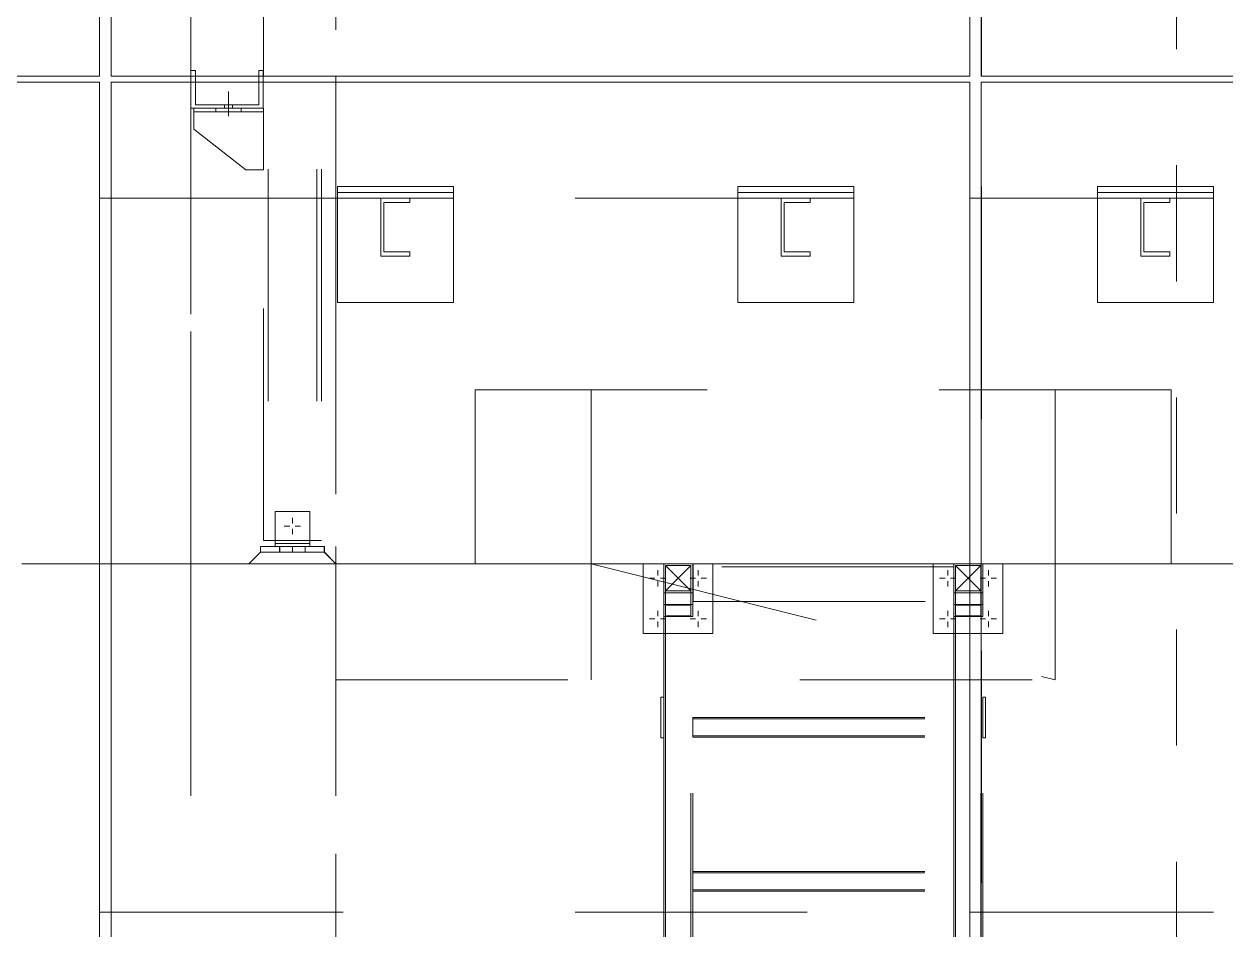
# Model space of a CAD drawing. Header units: millimetres. Extents: x 652937 to 1670132, y 1473552 to 2851037.
# Drawn here: x 663594.993 to 663597.065, y 1524532.889 to 1524534.45 of the extents above; entities that cross this region are included whole.
import ezdxf

# ---------------------------------------------------------------- set-up
doc = ezdxf.new("R2010")
doc.units = ezdxf.units.MM
for name, pattern in [('XKITLINE00', [0]), ('XKITLINE01', [4, 1, -1, 1, -1]), ('XKITLINE02', [4, 2, -2])]:
    doc.linetypes.add(name, pattern=pattern)
for name, color, linetype, lineweight in [('Bolt', 7, 'Continuous', 0), ('Part', 7, 'Continuous', 0), ('S-GRID', 7, 'Continuous', 9)]:
    doc.layers.add(name, color=color, linetype=linetype, lineweight=lineweight)

# ---------------------------------------------------------------- blocks, each defined once
blk = doc.blocks.new('*A39394463')
at = {"layer": 'S-GRID', "color": 7, "linetype": 'XKITLINE01', "lineweight": 0}
blk.add_line((-30.905117, -83.220099), (129.806536, -83.220099), dxfattribs=at)
blk = doc.blocks.new('*A39884512')
at = {"layer": 'Part', "color": 7, "linetype": 'XKITLINE02', "lineweight": 0}
for p, q in [((52.551909, -78.970099), (52.552376, -78.970099)), ((52.591909, -78.970099), (52.551909, -78.970099)), ((52.551909, -78.970099), (52.551909, -79.295099)), ((52.591909, -78.970099), (52.592376, -78.970099)), ((52.591909, -79.265099), (52.591909, -78.970099)), ((53.136909, -78.970099), (53.137376, -78.970099)), ((53.176909, -78.970099), (53.136909, -78.970099)), ((53.136909, -78.970099), (53.136909, -79.265099)), ((53.176909, -78.970099), (53.177376, -78.970099)), ((53.176909, -79.295099), (53.176909, -78.970099)), ((52.551909, -79.295099), (52.552376, -79.295099)), ((52.551909, -79.295099), (53.176909, -79.295099)), ((52.591909, -79.265099), (52.592376, -79.265099)), ((53.136909, -79.265099), (52.591909, -79.265099)), ((53.136909, -79.265099), (53.137376, -79.265099)), ((53.176909, -79.295099), (53.177376, -79.295099))]:
    blk.add_line(p, q, dxfattribs=at)
blk = doc.blocks.new('*A39984522')
at = {"layer": 'Part', "color": 7, "linetype": 'XKITLINE02', "lineweight": 0}
for p, q in [((59.127844, -83.570103), (59.127794, -83.673653)), ((59.127844, -99.195099), (59.127844, -83.570103)), ((59.377844, -83.570103), (59.127844, -83.570103)), ((59.143798, -83.667025), (59.143841, -83.576731)), ((59.143841, -99.195099), (59.143841, -83.576731)), ((59.143841, -83.576731), (59.361841, -83.576731)), ((59.361841, -83.576731), (59.361798, -83.667025)), ((59.361841, -99.195099), (59.361841, -83.576731)), ((59.377794, -83.673653), (59.377844, -83.570103)), ((59.377844, -99.195099), (59.377844, -83.570103)), ((59.127794, -83.673653), (59.127794, -99.195099)), ((59.127794, -83.673653), (59.377794, -83.673653)), ((59.143798, -83.667025), (59.143798, -99.195099)), ((59.361798, -83.667025), (59.143798, -83.667025)), ((59.361798, -99.195099), (59.361798, -83.667025)), ((59.377794, -99.195099), (59.377794, -83.673653))]:
    blk.add_line(p, q, dxfattribs=at)
blk = doc.blocks.new('*A39994523')
at = {"layer": 'Part', "color": 7, "linetype": 'XKITLINE02', "lineweight": 0}
for p, q in [((56.627844, -83.570103), (56.627794, -83.673653)), ((56.627844, -99.195099), (56.627844, -83.570103)), ((56.877844, -83.570103), (56.627844, -83.570103)), ((56.643798, -83.667025), (56.643841, -83.576731)), ((56.643841, -99.195099), (56.643841, -83.576731)), ((56.643841, -83.576731), (56.861841, -83.576731)), ((56.861841, -83.576731), (56.861798, -83.667025)), ((56.861841, -99.195099), (56.861841, -83.576731)), ((56.877794, -83.673653), (56.877844, -83.570103)), ((56.877844, -99.195099), (56.877844, -83.570103)), ((56.627794, -83.673653), (56.627794, -99.195099)), ((56.627794, -83.673653), (56.877794, -83.673653)), ((56.643798, -83.667025), (56.643798, -99.195099)), ((56.861798, -83.667025), (56.643798, -83.667025)), ((56.861798, -99.195099), (56.861798, -83.667025)), ((56.877794, -99.195099), (56.877794, -83.673653))]:
    blk.add_line(p, q, dxfattribs=at)
blk = doc.blocks.new('*A40014525')
at = {"layer": 'Part', "color": 7, "linetype": 'XKITLINE02', "lineweight": 0}
for p, q in [((53.802292, -83.220099), (52.551891, -83.220099)), ((52.551891, -83.220099), (52.551891, -93.970099)), ((52.552292, -83.220099), (52.552292, -99.720099)), ((53.801891, -83.220099), (53.801891, -93.970099)), ((53.802292, -99.720099), (53.802292, -83.220099))]:
    blk.add_line(p, q, dxfattribs=at)
blk = doc.blocks.new('*A40284552')
at = {"layer": 'S-GRID', "color": 7, "linetype": 'XKITLINE01', "lineweight": 0}
blk.add_line((61.04689, -148.786781), (61.04689, -44.620099), dxfattribs=at)
blk = doc.blocks.new('*A40314555')
at = {"layer": 'Part', "color": 7, "linetype": 'XKITLINE00', "lineweight": 0}
for p, q in [((51.765166, -79.020099), (51.765166, -62.370099)), ((51.765316, -62.370099), (51.765316, -79.020099)), ((51.765166, -79.020099), (44.365166, -79.020099)), ((51.765316, -79.020099), (51.765166, -79.020099)), ((51.765316, -79.070099), (44.365166, -79.070099)), ((51.765166, -79.070099), (51.765316, -79.070099)), ((51.765166, -93.970099), (51.765166, -79.070099)), ((51.765316, -79.070099), (51.765316, -93.970099))]:
    blk.add_line(p, q, dxfattribs=at)
at = {"layer": 'Part', "color": 7, "linetype": 'XKITLINE02', "lineweight": 0}
blk.add_line((51.765166, -79.020099), (51.765316, -79.020099), dxfattribs=at)
blk = doc.blocks.new('*A40324556')
at = {"layer": 'Part', "color": 7, "linetype": 'XKITLINE00', "lineweight": 0}
for p, q in [((51.865166, -79.020099), (51.865166, -62.370099)), ((59.265166, -79.020099), (59.265166, -62.370099)), ((59.265316, -62.370099), (59.265316, -79.020099)), ((59.265166, -79.020099), (51.865166, -79.020099)), ((59.265316, -79.020099), (59.265166, -79.020099)), ((59.265316, -79.070099), (51.865166, -79.070099)), ((51.865166, -93.970099), (51.865166, -79.070099)), ((59.265166, -79.070099), (59.265316, -79.070099)), ((59.265166, -93.970099), (59.265166, -79.070099)), ((59.265316, -79.070099), (59.265316, -93.970099))]:
    blk.add_line(p, q, dxfattribs=at)
at = {"layer": 'Part', "color": 7, "linetype": 'XKITLINE02', "lineweight": 0}
for p, q in [((51.865316, -79.020099), (51.865316, -62.370099)), ((59.265166, -79.020099), (59.265316, -79.020099)), ((51.865316, -93.970099), (51.865316, -79.070099))]:
    blk.add_line(p, q, dxfattribs=at)
blk = doc.blocks.new('*A40344558')
at = {"layer": 'Part', "color": 7, "linetype": 'XKITLINE00', "lineweight": 0}
for p, q in [((59.365186, -62.370099), (59.365186, -79.020099)), ((66.765186, -79.020099), (59.365186, -79.020099)), ((59.365186, -79.070099), (66.765337, -79.070099)), ((59.365186, -93.970099), (59.365186, -79.070099))]:
    blk.add_line(p, q, dxfattribs=at)
at = {"layer": 'Part', "color": 7, "linetype": 'XKITLINE02', "lineweight": 0}
for p, q in [((59.365337, -79.020099), (59.365337, -62.370099)), ((59.365337, -79.070099), (59.365186, -79.070099)), ((59.365337, -93.970099), (59.365337, -79.070099))]:
    blk.add_line(p, q, dxfattribs=at)
blk = doc.blocks.new('*A44765000')
at = {"layer": 'Part', "color": 7, "linetype": 'XKITLINE02', "lineweight": 0}
for p, q in [((44.365166, -83.220099), (51.765341, -83.220099)), ((51.865166, -83.220099), (59.265341, -83.220099)), ((59.365186, -83.220099), (66.765362, -83.220099)), ((44.365166, -86.220099), (51.765341, -86.220099)), ((51.865166, -86.220099), (59.265341, -86.220099)), ((59.365186, -86.220099), (66.765362, -86.220099))]:
    blk.add_line(p, q, dxfattribs=at)
at = {"layer": 'Part', "color": 7, "linetype": 'XKITLINE00', "lineweight": 0}
for p, q in [((51.765341, -83.220099), (51.865166, -83.220099)), ((59.265341, -83.220099), (59.365186, -83.220099)), ((51.765341, -86.220099), (51.865166, -86.220099)), ((59.265341, -86.220099), (59.365186, -86.220099))]:
    blk.add_line(p, q, dxfattribs=at)
blk = doc.blocks.new('*A44795003')
at = {"layer": 'Part', "color": 7, "linetype": 'XKITLINE02', "lineweight": 0}
for p, q in [((44.365166, -80.070099), (51.765341, -80.070099)), ((51.865166, -80.070099), (59.265341, -80.070099)), ((59.365186, -80.070099), (66.765362, -80.070099))]:
    blk.add_line(p, q, dxfattribs=at)
at = {"layer": 'Part', "color": 7, "linetype": 'XKITLINE00', "lineweight": 0}
for p, q in [((51.765341, -80.070099), (51.865166, -80.070099)), ((59.265341, -80.070099), (59.365186, -80.070099))]:
    blk.add_line(p, q, dxfattribs=at)
blk = doc.blocks.new('*A44825006')
at = {"layer": 'Part', "color": 7, "linetype": 'XKITLINE02', "lineweight": 0}
for p, q in [((53.177268, -79.295099), (52.577168, -79.295099)), ((52.577168, -79.295099), (52.577168, -79.325099)), ((52.577168, -79.325099), (53.177268, -79.325099)), ((52.577268, -79.295099), (52.577268, -79.325099)), ((53.177168, -79.325099), (53.177168, -79.295099)), ((53.177268, -79.325099), (53.177268, -79.295099))]:
    blk.add_line(p, q, dxfattribs=at)
blk = doc.blocks.new('*A44835007')
at = {"layer": 'Part', "color": 7, "linetype": 'XKITLINE02', "lineweight": 0}
for p, q in [((52.577215, -79.325099), (53.177221, -79.325099)), ((52.577215, -79.475099), (52.577215, -79.325099)), ((52.577221, -79.475099), (52.577221, -79.325099)), ((53.177215, -79.825099), (53.177215, -79.325099)), ((53.177221, -79.325099), (53.177221, -79.825099)), ((52.577221, -79.475099), (52.577215, -79.475099)), ((52.577215, -79.475099), (53.027215, -79.825099)), ((53.027221, -79.825099), (52.577221, -79.475099)), ((53.177221, -79.825099), (53.027215, -79.825099))]:
    blk.add_line(p, q, dxfattribs=at)
blk = doc.blocks.new('*A44845008')
at = {"layer": 'Bolt', "color": 7, "linetype": 'XKITLINE02', "lineweight": 0}
for p, q in [((52.877188, -79.364699), (52.877188, -79.150099)), ((52.877248, -79.364699), (52.877248, -79.150099)), ((52.767181, -79.325099), (52.767181, -79.295099)), ((52.767241, -79.325099), (52.767241, -79.295099)), ((52.842181, -79.295099), (52.842181, -79.265099)), ((52.842241, -79.295099), (52.842241, -79.265099)), ((52.912195, -79.295099), (52.912195, -79.265099)), ((52.912255, -79.295099), (52.912255, -79.265099)), ((52.987195, -79.325099), (52.987195, -79.295099)), ((52.987255, -79.325099), (52.987255, -79.295099))]:
    blk.add_line(p, q, dxfattribs=at)
blk = doc.blocks.new('*A47885312')
at = {"layer": 'Part', "color": 7, "linetype": 'XKITLINE02', "lineweight": 0}
for p, q in [((52.551891, -64.620099), (52.551891, -79.020099)), ((52.552292, -83.220099), (52.552292, -64.620099)), ((53.801891, -64.620099), (53.801891, -79.020099)), ((53.802292, -64.620099), (53.802292, -83.220099)), ((52.551891, -79.070099), (52.551891, -83.220099)), ((53.801891, -79.070099), (53.801891, -83.220099)), ((53.802292, -83.220099), (52.551891, -83.220099)), ((53.801891, -83.220099), (53.802292, -83.220099))]:
    blk.add_line(p, q, dxfattribs=at)
at = {"layer": 'Part', "color": 7, "linetype": 'XKITLINE00', "lineweight": 0}
for p, q in [((52.551891, -79.020099), (52.551891, -79.070099)), ((53.801891, -79.020099), (53.801891, -79.070099))]:
    blk.add_line(p, q, dxfattribs=at)
blk = doc.blocks.new('*A47895313')
at = {"layer": 'Part', "color": 7, "linetype": 'XKITLINE02', "lineweight": 0}
for p, q in [((53.177671, -83.020099), (53.177671, -67.820099)), ((53.177671, -67.820099), (53.177771, -67.820099)), ((53.177671, -67.820099), (53.677771, -67.820099)), ((53.177771, -83.020099), (53.177771, -67.820099)), ((53.217671, -67.820099), (53.217671, -83.020099)), ((53.217718, -67.820099), (53.217718, -83.020099)), ((53.217724, -67.820099), (53.217724, -83.020099)), ((53.217771, -67.820099), (53.217771, -83.020099)), ((53.637671, -67.820099), (53.637671, -83.020099)), ((53.637718, -67.820099), (53.637718, -83.020099)), ((53.637724, -67.820099), (53.637724, -83.020099)), ((53.637771, -67.820099), (53.637771, -83.020099)), ((53.677671, -67.820099), (53.677671, -83.020099)), ((53.677771, -67.820099), (53.677771, -83.020099)), ((53.177771, -83.020099), (53.177671, -83.020099)), ((53.177671, -83.020099), (53.677771, -83.020099))]:
    blk.add_line(p, q, dxfattribs=at)
blk = doc.blocks.new('*A47945318')
at = {"layer": 'Part', "color": 7, "linetype": 'XKITLINE02', "lineweight": 0}
for p, q in [((56.877654, -85.881487), (56.877662, -85.870099)), ((56.877662, -85.870099), (59.127612, -85.870099)), ((56.877662, -85.870099), (56.877671, -85.881487)), ((59.127612, -85.870099), (59.127604, -85.881487)), ((59.127621, -85.881487), (59.127612, -85.870099)), ((56.877645, -85.955099), (56.877648, -85.912599)), ((56.877648, -85.997599), (56.877645, -85.955099)), ((56.877648, -85.912599), (56.877654, -85.881487)), ((56.87765, -85.918349), (56.877648, -85.955099)), ((56.877648, -85.955099), (56.87765, -85.991849)), ((56.877655, -85.891446), (56.87765, -85.918349)), ((56.877662, -85.881599), (56.877655, -85.891446)), ((56.877662, -85.881599), (59.127612, -85.881599)), ((56.87767, -85.891446), (56.877662, -85.881599)), ((56.877675, -85.918349), (56.87767, -85.891446)), ((56.877671, -85.881487), (56.877677, -85.912599)), ((56.877677, -85.955099), (56.877675, -85.918349)), ((56.877675, -85.991849), (56.877677, -85.955099)), ((56.877677, -85.912599), (56.877679, -85.955099)), ((56.877679, -85.955099), (56.877677, -85.997599)), ((59.127598, -85.912599), (59.127595, -85.955099)), ((59.127595, -85.955099), (59.127598, -85.997599)), ((59.127604, -85.881487), (59.127598, -85.912599)), ((59.127598, -85.955099), (59.1276, -85.918349)), ((59.1276, -85.991849), (59.127598, -85.955099)), ((59.1276, -85.918349), (59.127605, -85.891446)), ((59.127605, -85.891446), (59.127612, -85.881599)), ((59.127612, -85.881599), (59.12762, -85.891446)), ((59.12762, -85.891446), (59.127625, -85.918349)), ((59.127627, -85.912599), (59.127621, -85.881487)), ((59.127625, -85.918349), (59.127627, -85.955099)), ((59.127627, -85.955099), (59.127625, -85.991849)), ((59.127629, -85.955099), (59.127627, -85.912599)), ((59.127627, -85.997599), (59.127629, -85.955099)), ((56.877654, -86.028711), (56.877648, -85.997599)), ((56.87765, -85.991849), (56.877655, -86.018752)), ((56.877662, -86.040099), (56.877654, -86.028711)), ((56.877655, -86.018752), (56.877662, -86.028599)), ((56.877662, -86.028599), (56.87767, -86.018752)), ((56.877662, -86.028599), (59.127612, -86.028599)), ((56.877671, -86.028711), (56.877662, -86.040099)), ((56.877662, -86.040099), (59.127612, -86.040099)), ((56.87767, -86.018752), (56.877675, -85.991849)), ((56.877677, -85.997599), (56.877671, -86.028711)), ((59.127598, -85.997599), (59.127604, -86.028711)), ((59.127605, -86.018752), (59.1276, -85.991849)), ((59.127604, -86.028711), (59.127612, -86.040099)), ((59.127612, -86.028599), (59.127605, -86.018752)), ((59.12762, -86.018752), (59.127612, -86.028599)), ((59.127612, -86.040099), (59.127621, -86.028711)), ((59.127625, -85.991849), (59.12762, -86.018752)), ((59.127621, -86.028711), (59.127627, -85.997599))]:
    blk.add_line(p, q, dxfattribs=at)
blk = doc.blocks.new('*A48015325')
at = {"layer": 'Bolt', "color": 7, "linetype": 'XKITLINE00', "lineweight": 0}
for p, q in [((56.575936, -83.275077), (56.575936, -83.321697)), ((56.925936, -83.275077), (56.925936, -83.321697)), ((56.505936, -83.345077), (56.552556, -83.345077)), ((56.575936, -83.415077), (56.575936, -83.368457)), ((56.645936, -83.345077), (56.599316, -83.345077)), ((56.855936, -83.345077), (56.902556, -83.345077)), ((56.925936, -83.415077), (56.925936, -83.368457)), ((56.995936, -83.345077), (56.949316, -83.345077)), ((56.505936, -83.695077), (56.552556, -83.695077)), ((56.575936, -83.625077), (56.575936, -83.671697)), ((56.645936, -83.695077), (56.599316, -83.695077)), ((56.855936, -83.695077), (56.902556, -83.695077)), ((56.925936, -83.625077), (56.925936, -83.671697)), ((56.995936, -83.695077), (56.949316, -83.695077)), ((56.575936, -83.765077), (56.575936, -83.718457)), ((56.925936, -83.765077), (56.925936, -83.718457))]:
    blk.add_line(p, q, dxfattribs=at)
blk = doc.blocks.new('*A48025326')
at = {"layer": 'Part', "color": 7, "linetype": 'XKITLINE02', "lineweight": 0}
for p, q in [((56.450934, -83.220077), (57.050939, -83.220077)), ((56.450934, -83.220077), (56.450934, -83.820077)), ((56.450939, -83.820077), (56.450939, -83.220077)), ((57.050934, -83.820077), (57.050934, -83.220077)), ((57.050939, -83.220077), (57.050939, -83.820077)), ((57.050939, -83.820077), (56.450934, -83.820077))]:
    blk.add_line(p, q, dxfattribs=at)
blk = doc.blocks.new('*A48035327')
at = {"layer": 'Part', "color": 7, "linetype": 'XKITLINE02', "lineweight": 0}
for p, q in [((56.627754, -83.470099), (56.627774, -83.220099)), ((56.627844, -83.570099), (56.627774, -83.220099)), ((56.877774, -83.220099), (56.627774, -83.220099)), ((56.643755, -83.454099), (56.643773, -83.236099)), ((56.643841, -83.576726), (56.643773, -83.236099)), ((56.643773, -83.236099), (56.861773, -83.236099)), ((56.861773, -83.236099), (56.861755, -83.454099)), ((56.861841, -83.576726), (56.861773, -83.236099)), ((56.877754, -83.470099), (56.877774, -83.220099)), ((56.877844, -83.570099), (56.877774, -83.220099)), ((56.627794, -83.67365), (56.627754, -83.470099)), ((56.627754, -83.470099), (56.877754, -83.470099)), ((56.643798, -83.667022), (56.643755, -83.454099)), ((56.861755, -83.454099), (56.643755, -83.454099)), ((56.861798, -83.667022), (56.861755, -83.454099)), ((56.877794, -83.67365), (56.877754, -83.470099)), ((56.627794, -83.67365), (56.627844, -83.570099)), ((56.627844, -83.570099), (56.877844, -83.570099)), ((56.643841, -83.576726), (56.643798, -83.667022)), ((56.861841, -83.576726), (56.643841, -83.576726)), ((56.861798, -83.667022), (56.861841, -83.576726)), ((56.877844, -83.570099), (56.877794, -83.67365)), ((56.877794, -83.67365), (56.627794, -83.67365)), ((56.643798, -83.667022), (56.861798, -83.667022))]:
    blk.add_line(p, q, dxfattribs=at)
blk = doc.blocks.new('*A48045328')
at = {"layer": 'Part', "color": 7, "linetype": 'XKITLINE02', "lineweight": 0}
for p, q in [((56.627579, -83.220099), (56.877774, -83.220099)), ((56.627579, -83.470099), (56.627579, -83.220099)), ((56.627754, -83.470099), (56.627774, -83.220099)), ((56.861579, -83.454099), (56.643579, -83.236099)), ((56.643579, -83.454099), (56.861579, -83.236099)), ((56.861773, -83.236099), (56.643579, -83.236099)), ((56.643579, -83.454099), (56.643579, -83.236099)), ((56.643755, -83.454099), (56.643773, -83.236099)), ((56.861579, -83.236099), (56.861579, -83.454099)), ((56.861755, -83.454099), (56.861773, -83.236099)), ((56.877579, -83.470099), (56.877579, -83.220099)), ((56.877774, -83.220099), (56.877754, -83.470099)), ((56.877754, -83.470099), (56.627579, -83.470099)), ((56.643579, -83.454099), (56.861755, -83.454099))]:
    blk.add_line(p, q, dxfattribs=at)
blk = doc.blocks.new('*A48055329')
at = {"layer": 'Bolt', "color": 7, "linetype": 'XKITLINE00', "lineweight": 0}
for p, q in [((59.075936, -83.275077), (59.075936, -83.321697)), ((59.425936, -83.275077), (59.425936, -83.321697)), ((59.005936, -83.345077), (59.052556, -83.345077)), ((59.075936, -83.415077), (59.075936, -83.368457)), ((59.145936, -83.345077), (59.099316, -83.345077)), ((59.355936, -83.345077), (59.402556, -83.345077)), ((59.425936, -83.415077), (59.425936, -83.368457)), ((59.495936, -83.345077), (59.449316, -83.345077)), ((59.005936, -83.695077), (59.052556, -83.695077)), ((59.075936, -83.625077), (59.075936, -83.671697)), ((59.145936, -83.695077), (59.099316, -83.695077)), ((59.355936, -83.695077), (59.402556, -83.695077)), ((59.425936, -83.625077), (59.425936, -83.671697)), ((59.495936, -83.695077), (59.449316, -83.695077)), ((59.075936, -83.765077), (59.075936, -83.718457)), ((59.425936, -83.765077), (59.425936, -83.718457))]:
    blk.add_line(p, q, dxfattribs=at)
blk = doc.blocks.new('*A48065330')
at = {"layer": 'Part', "color": 7, "linetype": 'XKITLINE02', "lineweight": 0}
for p, q in [((58.950934, -83.220077), (59.550939, -83.220077)), ((58.950934, -83.220077), (58.950934, -83.820077)), ((58.950939, -83.820077), (58.950939, -83.220077)), ((59.550934, -83.820077), (59.550934, -83.220077)), ((59.550939, -83.220077), (59.550939, -83.820077)), ((59.550939, -83.820077), (58.950934, -83.820077))]:
    blk.add_line(p, q, dxfattribs=at)
blk = doc.blocks.new('*A48075331')
at = {"layer": 'Part', "color": 7, "linetype": 'XKITLINE02', "lineweight": 0}
for p, q in [((56.877645, -84.630099), (56.877648, -84.587599)), ((56.877648, -84.672599), (56.877645, -84.630099)), ((56.877648, -84.587599), (56.877654, -84.556487)), ((56.87765, -84.593349), (56.877648, -84.630099)), ((56.877648, -84.630099), (56.87765, -84.666849)), ((56.877655, -84.566446), (56.87765, -84.593349)), ((56.877654, -84.556487), (56.877662, -84.545099)), ((56.877662, -84.556599), (56.877655, -84.566446)), ((56.877662, -84.545099), (59.127612, -84.545099)), ((56.877662, -84.545099), (56.877671, -84.556487)), ((56.877662, -84.556599), (59.127612, -84.556599)), ((56.87767, -84.566446), (56.877662, -84.556599)), ((56.877675, -84.593349), (56.87767, -84.566446)), ((56.877671, -84.556487), (56.877677, -84.587599)), ((56.877677, -84.630099), (56.877675, -84.593349)), ((56.877675, -84.666849), (56.877677, -84.630099)), ((56.877677, -84.587599), (56.877679, -84.630099)), ((56.877679, -84.630099), (56.877677, -84.672599)), ((59.127598, -84.587599), (59.127595, -84.630099)), ((59.127595, -84.630099), (59.127598, -84.672599)), ((59.127604, -84.556487), (59.127598, -84.587599)), ((59.127598, -84.630099), (59.1276, -84.593349)), ((59.1276, -84.666849), (59.127598, -84.630099)), ((59.1276, -84.593349), (59.127605, -84.566446)), ((59.127612, -84.545099), (59.127604, -84.556487)), ((59.127605, -84.566446), (59.127612, -84.556599)), ((59.127621, -84.556487), (59.127612, -84.545099)), ((59.127612, -84.556599), (59.12762, -84.566446)), ((59.12762, -84.566446), (59.127625, -84.593349)), ((59.127627, -84.587599), (59.127621, -84.556487)), ((59.127625, -84.593349), (59.127627, -84.630099)), ((59.127627, -84.630099), (59.127625, -84.666849)), ((59.127629, -84.630099), (59.127627, -84.587599)), ((59.127627, -84.672599), (59.127629, -84.630099)), ((56.877654, -84.703711), (56.877648, -84.672599)), ((56.87765, -84.666849), (56.877655, -84.693752)), ((56.877662, -84.715099), (56.877654, -84.703711)), ((56.877655, -84.693752), (56.877662, -84.703599)), ((56.877662, -84.703599), (56.87767, -84.693752)), ((56.877662, -84.703599), (59.127612, -84.703599)), ((56.877671, -84.703711), (56.877662, -84.715099)), ((56.877662, -84.715099), (59.127612, -84.715099)), ((56.87767, -84.693752), (56.877675, -84.666849)), ((56.877677, -84.672599), (56.877671, -84.703711)), ((59.127598, -84.672599), (59.127604, -84.703711)), ((59.127605, -84.693752), (59.1276, -84.666849)), ((59.127604, -84.703711), (59.127612, -84.715099)), ((59.127612, -84.703599), (59.127605, -84.693752)), ((59.12762, -84.693752), (59.127612, -84.703599)), ((59.127612, -84.715099), (59.127621, -84.703711)), ((59.127625, -84.666849), (59.12762, -84.693752)), ((59.127621, -84.703711), (59.127627, -84.672599))]:
    blk.add_line(p, q, dxfattribs=at)
blk = doc.blocks.new('*A48085332')
at = {"layer": 'Part', "color": 7, "linetype": 'XKITLINE02', "lineweight": 0}
for p, q in [((59.127579, -83.220099), (59.377774, -83.220099)), ((59.127579, -83.470099), (59.127579, -83.220099)), ((59.127754, -83.470099), (59.127774, -83.220099)), ((59.361579, -83.454099), (59.143579, -83.236099)), ((59.143579, -83.454099), (59.361579, -83.236099)), ((59.361773, -83.236099), (59.143579, -83.236099)), ((59.143579, -83.454099), (59.143579, -83.236099)), ((59.143755, -83.454099), (59.143773, -83.236099)), ((59.361579, -83.236099), (59.361579, -83.454099)), ((59.361755, -83.454099), (59.361773, -83.236099)), ((59.377579, -83.470099), (59.377579, -83.220099)), ((59.377774, -83.220099), (59.377754, -83.470099)), ((59.377754, -83.470099), (59.127579, -83.470099)), ((59.143579, -83.454099), (59.361755, -83.454099))]:
    blk.add_line(p, q, dxfattribs=at)
blk = doc.blocks.new('*A48185342')
at = {"layer": 'Part', "color": 7, "linetype": 'XKITLINE02', "lineweight": 0}
for p, q in [((61.365369, -79.970099), (60.365357, -79.970099)), ((60.365357, -79.970099), (60.365357, -80.970099)), ((60.365369, -80.970099), (60.365369, -79.970099)), ((61.365357, -80.970099), (61.365357, -79.970099)), ((61.365369, -80.970099), (61.365369, -79.970099)), ((60.365357, -80.970099), (61.365369, -80.970099))]:
    blk.add_line(p, q, dxfattribs=at)
blk = doc.blocks.new('*A48205344')
at = {"layer": 'Part', "color": 7, "linetype": 'XKITLINE02', "lineweight": 0}
for p, q in [((61.365609, -80.020099), (60.365409, -80.020099)), ((60.365409, -80.070099), (60.365409, -80.020099)), ((61.365609, -80.070099), (60.365409, -80.070099)), ((60.365609, -80.070099), (60.365609, -80.020099)), ((61.365409, -80.020099), (61.365609, -80.020099)), ((61.365409, -80.070099), (61.365409, -80.020099)), ((61.365609, -80.070099), (61.365409, -80.070099)), ((61.365609, -80.020099), (61.365609, -80.070099))]:
    blk.add_line(p, q, dxfattribs=at)
blk = doc.blocks.new('*A48225346')
at = {"layer": 'Part', "color": 7, "linetype": 'XKITLINE02', "lineweight": 0}
for p, q in [((60.740384, -80.070099), (60.990524, -80.070099)), ((60.740384, -80.570099), (60.740384, -80.070099)), ((60.740524, -80.570099), (60.740524, -80.070099)), ((60.990384, -80.107599), (60.990384, -80.070099)), ((60.990524, -80.070099), (60.990524, -80.107599)), ((60.990524, -80.107599), (60.765384, -80.107599)), ((60.765384, -80.532599), (60.765384, -80.107599)), ((60.765524, -80.532599), (60.765524, -80.107599)), ((60.990524, -80.570099), (60.740384, -80.570099)), ((60.765384, -80.532599), (60.990524, -80.532599)), ((60.990384, -80.570099), (60.990384, -80.532599)), ((60.990524, -80.532599), (60.990524, -80.570099))]:
    blk.add_line(p, q, dxfattribs=at)
blk = doc.blocks.new('*A48245348')
at = {"layer": 'Part', "color": 7, "linetype": 'XKITLINE02', "lineweight": 0}
for p, q in [((58.265369, -79.970099), (57.265357, -79.970099)), ((57.265357, -79.970099), (57.265357, -80.970099)), ((57.265369, -80.970099), (57.265369, -79.970099)), ((58.265357, -80.970099), (58.265357, -79.970099)), ((58.265369, -80.970099), (58.265369, -79.970099)), ((57.265357, -80.970099), (58.265369, -80.970099))]:
    blk.add_line(p, q, dxfattribs=at)
blk = doc.blocks.new('*A48255349')
at = {"layer": 'Part', "color": 7, "linetype": 'XKITLINE02', "lineweight": 0}
for p, q in [((58.265609, -80.020099), (57.265409, -80.020099)), ((57.265409, -80.070099), (57.265409, -80.020099)), ((58.265609, -80.070099), (57.265409, -80.070099)), ((57.265609, -80.070099), (57.265609, -80.020099)), ((58.265409, -80.020099), (58.265609, -80.020099)), ((58.265409, -80.070099), (58.265409, -80.020099)), ((58.265609, -80.070099), (58.265409, -80.070099)), ((58.265609, -80.020099), (58.265609, -80.070099))]:
    blk.add_line(p, q, dxfattribs=at)
blk = doc.blocks.new('*A48265350')
at = {"layer": 'Part', "color": 7, "linetype": 'XKITLINE02', "lineweight": 0}
for p, q in [((57.640384, -80.070099), (57.890524, -80.070099)), ((57.640384, -80.570099), (57.640384, -80.070099)), ((57.640524, -80.570099), (57.640524, -80.070099)), ((57.890384, -80.107599), (57.890384, -80.070099)), ((57.890524, -80.070099), (57.890524, -80.107599)), ((57.890524, -80.107599), (57.665384, -80.107599)), ((57.665384, -80.532599), (57.665384, -80.107599)), ((57.665524, -80.532599), (57.665524, -80.107599)), ((57.890524, -80.570099), (57.640384, -80.570099)), ((57.665384, -80.532599), (57.890524, -80.532599)), ((57.890384, -80.570099), (57.890384, -80.532599)), ((57.890524, -80.532599), (57.890524, -80.570099))]:
    blk.add_line(p, q, dxfattribs=at)
blk = doc.blocks.new('*A48275351')
at = {"layer": 'Part', "color": 7, "linetype": 'XKITLINE02', "lineweight": 0}
for p, q in [((53.052591, -83.220099), (53.152611, -83.120099)), ((53.052851, -83.220099), (53.152831, -83.120099)), ((53.152611, -83.120099), (53.702831, -83.120099)), ((53.801891, -83.2194), (53.702611, -83.120099)), ((53.702831, -83.120099), (53.802851, -83.220099)), ((53.802851, -83.220099), (53.052591, -83.220099)), ((53.802591, -83.220099), (53.801891, -83.2194))]:
    blk.add_line(p, q, dxfattribs=at)
blk = doc.blocks.new('*A48285352')
at = {"layer": 'Bolt', "color": 7, "linetype": 'XKITLINE00', "lineweight": 0}
for p, q in [((53.427723, -82.825099), (53.427723, -82.871719)), ((53.357723, -82.895099), (53.404343, -82.895099)), ((53.427723, -82.965099), (53.427723, -82.918479)), ((53.497723, -82.895099), (53.451103, -82.895099))]:
    blk.add_line(p, q, dxfattribs=at)
blk = doc.blocks.new('*A48295353')
at = {"layer": 'Part', "color": 7, "linetype": 'XKITLINE02', "lineweight": 0}
for p, q in [((53.152831, -83.070099), (53.152611, -83.070099)), ((53.152611, -83.070099), (53.702831, -83.070099)), ((53.152611, -83.070099), (53.152611, -83.120099)), ((53.152831, -83.120099), (53.152831, -83.070099)), ((53.702611, -83.120099), (53.702611, -83.070099)), ((53.702831, -83.120099), (53.702831, -83.070099)), ((53.152611, -83.120099), (53.152831, -83.120099)), ((53.152611, -83.120099), (53.702831, -83.120099))]:
    blk.add_line(p, q, dxfattribs=at)
blk = doc.blocks.new('*A48305354')
at = {"layer": 'Part', "color": 7, "linetype": 'XKITLINE02', "lineweight": 0}
for p, q in [((53.277724, -83.070099), (53.277724, -82.770099)), ((53.277724, -82.770099), (53.277729, -82.770099)), ((53.277724, -82.770099), (53.577729, -82.770099)), ((53.277729, -82.770099), (53.277729, -83.045099)), ((53.577724, -83.070099), (53.577724, -82.770099)), ((53.577729, -83.045099), (53.577729, -82.770099)), ((53.277784, -83.070099), (53.277724, -83.070099)), ((53.277724, -83.070099), (53.577784, -83.070099)), ((53.277729, -83.045099), (53.277784, -83.045099)), ((53.277729, -83.045099), (53.577784, -83.045099)), ((53.277784, -83.045099), (53.277784, -83.070099)), ((53.577784, -83.045099), (53.577784, -83.070099))]:
    blk.add_line(p, q, dxfattribs=at)
blk = doc.blocks.new('*A48315355')
at = {"layer": 'Bolt', "color": 7, "linetype": 'XKITLINE02', "lineweight": 0}
for p, q in [((53.317634, -83.120099), (53.317634, -83.070099)), ((53.317794, -83.120099), (53.317794, -83.070099)), ((53.427641, -83.120099), (53.427641, -83.070099)), ((53.427801, -83.120099), (53.427801, -83.070099)), ((53.537648, -83.120099), (53.537648, -83.070099)), ((53.537808, -83.120099), (53.537808, -83.070099))]:
    blk.add_line(p, q, dxfattribs=at)
blk = doc.blocks.new('*A48325356')
at = {"layer": 'Part', "color": 7, "linetype": 'XKITLINE02', "lineweight": 0}
for p, q in [((54.190384, -80.070099), (54.440524, -80.070099)), ((54.190384, -80.570099), (54.190384, -80.070099)), ((54.190524, -80.570099), (54.190524, -80.070099)), ((54.440384, -80.107599), (54.440384, -80.070099)), ((54.440524, -80.070099), (54.440524, -80.107599)), ((54.440524, -80.107599), (54.215384, -80.107599)), ((54.215384, -80.532599), (54.215384, -80.107599)), ((54.215524, -80.532599), (54.215524, -80.107599)), ((54.440524, -80.570099), (54.190384, -80.570099)), ((54.215384, -80.532599), (54.440524, -80.532599)), ((54.440384, -80.570099), (54.440384, -80.532599)), ((54.440524, -80.532599), (54.440524, -80.570099))]:
    blk.add_line(p, q, dxfattribs=at)
blk = doc.blocks.new('*A48335357')
at = {"layer": 'Part', "color": 7, "linetype": 'XKITLINE02', "lineweight": 0}
for p, q in [((54.81561, -80.020099), (53.815409, -80.020099)), ((53.815409, -80.070099), (53.815409, -80.020099)), ((54.81561, -80.070099), (53.815409, -80.070099)), ((53.81561, -80.070099), (53.81561, -80.020099)), ((54.815409, -80.020099), (54.81561, -80.020099)), ((54.815409, -80.070099), (54.815409, -80.020099)), ((54.81561, -80.070099), (54.815409, -80.070099)), ((54.81561, -80.020099), (54.81561, -80.070099))]:
    blk.add_line(p, q, dxfattribs=at)
blk = doc.blocks.new('*A48345358')
at = {"layer": 'Part', "color": 7, "linetype": 'XKITLINE02', "lineweight": 0}
for p, q in [((54.815369, -79.970099), (53.815357, -79.970099)), ((53.815357, -79.970099), (53.815357, -80.970099)), ((53.815369, -80.970099), (53.815369, -79.970099)), ((54.815357, -80.970099), (54.815357, -79.970099)), ((54.815369, -80.970099), (54.815369, -79.970099)), ((53.815357, -80.970099), (54.815369, -80.970099))]:
    blk.add_line(p, q, dxfattribs=at)
blk = doc.blocks.new('*A48355359')
at = {"layer": 'Part', "color": 7, "linetype": 'XKITLINE02', "lineweight": 0}
for p, q in [((53.802142, -83.220099), (53.802733, -83.220099)), ((53.802142, -83.220099), (66.672734, -83.220099)), ((53.802142, -84.220099), (53.802142, -83.220099)), ((56.002392, -83.220099), (56.002392, -84.220099)), ((56.002733, -83.220099), (60.002733, -84.220099)), ((60.002392, -83.220099), (60.002733, -83.220099)), ((60.002392, -84.220099), (60.002392, -83.220099)), ((53.802142, -84.220099), (66.672734, -84.220099)), ((56.002392, -84.220099), (56.002733, -84.220099))]:
    blk.add_line(p, q, dxfattribs=at)
blk = doc.blocks.new('*A48365360')
at = {"layer": 'Part', "color": 7, "linetype": 'XKITLINE02', "lineweight": 0}
for p, q in [((53.802733, -83.220099), (52.552292, -83.220099)), ((52.552292, -83.220099), (52.552292, -86.220099)), ((53.802292, -83.220099), (53.802292, -86.220099)), ((52.552292, -86.220099), (53.802733, -86.220099))]:
    blk.add_line(p, q, dxfattribs=at)
blk = doc.blocks.new('*A48385362')
at = {"layer": 'Part', "color": 7, "linetype": 'XKITLINE02', "lineweight": 0}
for p, q in [((56.627753, -84.370099), (56.602633, -84.370099)), ((56.602633, -84.370099), (56.602633, -84.720099)), ((56.627633, -84.720099), (56.627633, -84.370099)), ((59.402362, -84.370099), (59.377227, -84.370099)), ((59.377227, -84.370099), (59.377227, -84.720099)), ((59.402227, -84.720099), (59.402227, -84.370099)), ((56.602633, -84.720099), (56.627753, -84.720099)), ((59.377227, -84.720099), (59.402362, -84.720099))]:
    blk.add_line(p, q, dxfattribs=at)
blk = doc.blocks.new('*A48715395')
at = {"layer": 'Part', "color": 7, "linetype": 'XKITLINE02', "lineweight": 0}
for p, q in [((55.002192, -81.720099), (59.265316, -81.720099)), ((55.002192, -83.220099), (55.002192, -81.720099)), ((56.002392, -83.220099), (56.002392, -81.720099)), ((59.365186, -81.720099), (61.002733, -81.720099)), ((60.002392, -83.220099), (60.002392, -81.720099)), ((61.002192, -83.220099), (61.002192, -81.720099)), ((61.002733, -83.220099), (55.002192, -83.220099)), ((56.002392, -83.220099), (56.002733, -83.220099))]:
    blk.add_line(p, q, dxfattribs=at)
at = {"layer": 'Part', "color": 7, "linetype": 'XKITLINE00', "lineweight": 0}
blk.add_line((59.265316, -81.720099), (59.365186, -81.720099), dxfattribs=at)
blk = doc.blocks.new('*A48725396')
at = {"layer": 'Part', "color": 7, "linetype": 'XKITLINE02', "lineweight": 0}
for p, q in [((56.88259, -83.220099), (56.88275, -83.220099)), ((59.12775, -83.220099), (56.88259, -83.220099)), ((56.88259, -83.220099), (56.88259, -83.545099)), ((56.882595, -83.245099), (56.882745, -83.245099)), ((59.127745, -83.245099), (56.882595, -83.245099)), ((56.882595, -83.545099), (56.882595, -83.245099)), ((56.882745, -83.245099), (56.882745, -83.545099)), ((56.88275, -83.545099), (56.88275, -83.220099)), ((59.12759, -83.220099), (59.12775, -83.220099)), ((59.12759, -83.220099), (59.12759, -83.545099)), ((59.127595, -83.245099), (59.127745, -83.245099)), ((59.127595, -83.545099), (59.127595, -83.245099)), ((59.127745, -83.545099), (59.127745, -83.245099)), ((59.12775, -83.545099), (59.12775, -83.220099)), ((56.88259, -83.545099), (59.12775, -83.545099)), ((56.882745, -83.545099), (56.88275, -83.545099))]:
    blk.add_line(p, q, dxfattribs=at)
blk = doc.blocks.new('*A48735397')
at = {"layer": 'Part', "color": 7, "linetype": 'XKITLINE02', "lineweight": 0}
for p, q in [((59.127754, -83.470099), (59.127774, -83.220099)), ((59.127844, -83.570099), (59.127774, -83.220099)), ((59.377774, -83.220099), (59.127774, -83.220099)), ((59.143755, -83.454099), (59.143773, -83.236099)), ((59.143841, -83.576726), (59.143773, -83.236099)), ((59.143773, -83.236099), (59.361773, -83.236099)), ((59.361773, -83.236099), (59.361755, -83.454099)), ((59.361841, -83.576726), (59.361773, -83.236099)), ((59.377754, -83.470099), (59.377774, -83.220099)), ((59.377844, -83.570099), (59.377774, -83.220099)), ((59.127794, -83.67365), (59.127754, -83.470099)), ((59.127754, -83.470099), (59.377754, -83.470099)), ((59.143798, -83.667022), (59.143755, -83.454099)), ((59.361755, -83.454099), (59.143755, -83.454099)), ((59.361798, -83.667022), (59.361755, -83.454099)), ((59.377794, -83.67365), (59.377754, -83.470099)), ((59.127794, -83.67365), (59.127844, -83.570099)), ((59.127844, -83.570099), (59.377844, -83.570099)), ((59.143841, -83.576726), (59.143798, -83.667022)), ((59.361841, -83.576726), (59.143841, -83.576726)), ((59.361798, -83.667022), (59.361841, -83.576726)), ((59.377844, -83.570099), (59.377794, -83.67365)), ((59.377794, -83.67365), (59.127794, -83.67365)), ((59.143798, -83.667022), (59.361798, -83.667022))]:
    blk.add_line(p, q, dxfattribs=at)

msp = doc.modelspace()

# ---------------------------------------------------------------- block references
at = {"color": 7, "lineweight": 0, "xscale": 0.2, "yscale": 0.2, "zscale": 0.2}
for name in ['*A40284552', '*A40314555', '*A40324556', '*A40344558', '*A47885312', '*A47895313', '*A44795003', '*A39884512', '*A44845008', '*A44825006', '*A44835007', '*A48345358', '*A48335357', '*A48245348', '*A48255349', '*A48185342', '*A48205344', '*A48325356', '*A48265350', '*A48225346', '*A39394463', '*A48715395', '*A48305354', '*A48285352', '*A48275351', '*A48295353', '*A48315355', '*A44765000', '*A40014525', '*A48365360', '*A48355359', '*A48025326', '*A48045328', '*A48035327', '*A48725396', '*A48065330', '*A48085332', '*A48735397', '*A48015325', '*A48055329', '*A39994523', '*A39984522', '*A48385362', '*A48075331', '*A47945318']:
    msp.add_blockref(name, (663584.7698, 1524550.1643), dxfattribs=at)

doc.saveas('drawing.dxf')
